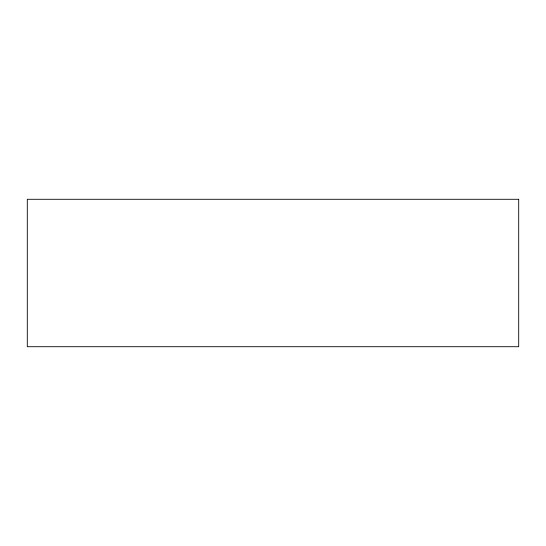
<?xml version="1.0" encoding="UTF-8"?>
<svg xmlns="http://www.w3.org/2000/svg" width="546" height="546" viewBox="0 0 546 546"><rect width="100%" height="100%" fill="white"/><g stroke="black" fill="none" stroke-linecap="round" stroke-linejoin="round"><path stroke-width="0.82" d="M518.7 199.29L27.3 199.29L27.3 346.71L518.7 346.71L518.7 199.29"/></g></svg>
